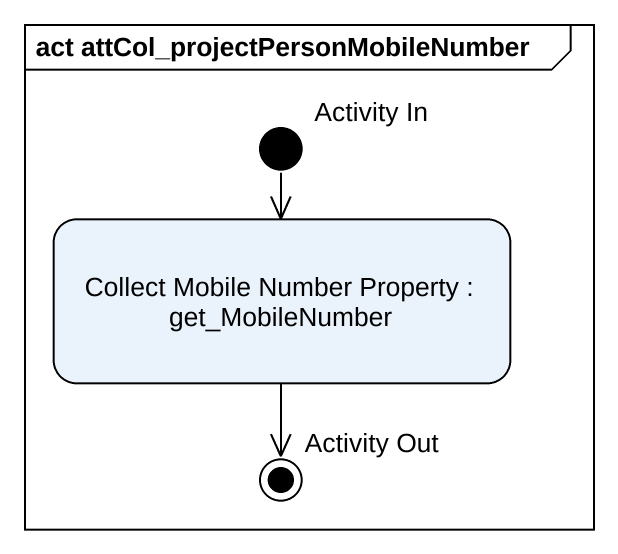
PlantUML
@startuml
mainframe act attCol_projectPersonMobileNumber
hide empty description
state "Activity In" as Activity_In <<start>>
state "Collect Mobile Number Property : get_MobileNumber" as Collect_Mobile_Number
state "Activity Out" as Activity_Out <<end>>
Activity_In --> Collect_Mobile_Number
Collect_Mobile_Number --> Activity_Out
@enduml
